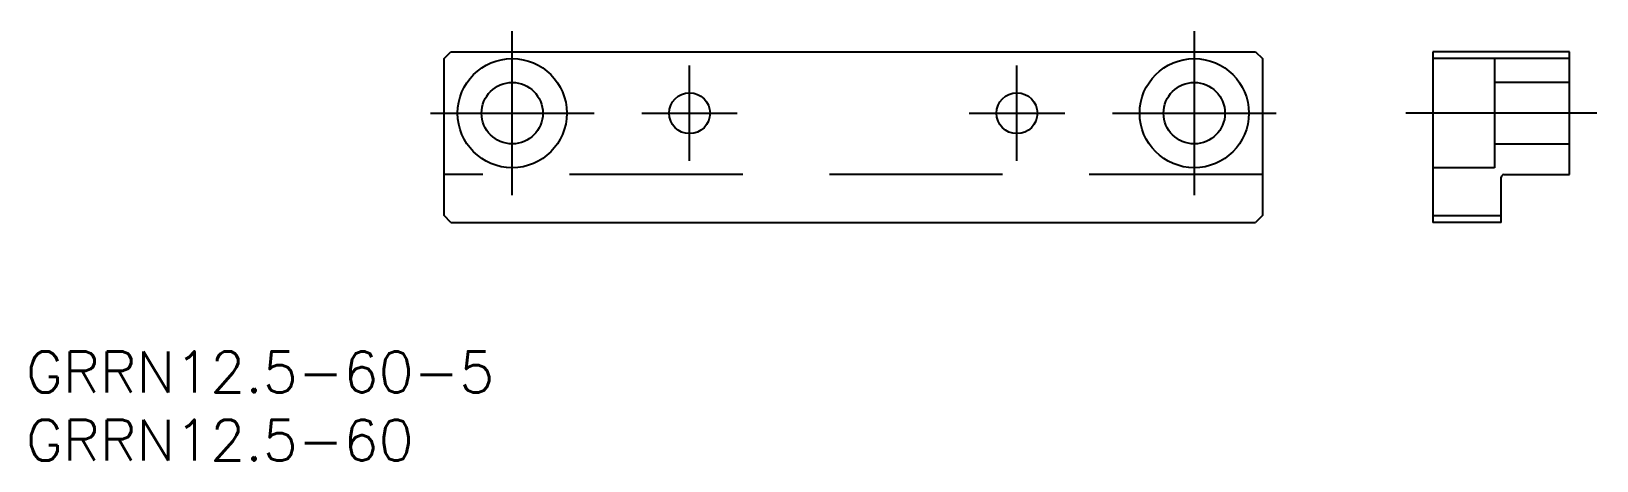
# Model space of a CAD drawing. Extents: x -60 to 54, y -17 to 14.
import ezdxf

# ---------------------------------------------------------------- set-up
doc = ezdxf.new("R2010")
doc.units = 0
doc.linetypes.add('CENTER', pattern=[50.8, 31.75, -6.35, 6.35, -6.35])
doc.linetypes.add('DASHED', pattern=[19.05, 12.7, -6.35])
doc.layers.get('0').update_dxf_attribs({"linetype": 'CONTINUOUS'})
doc.layers.add('CENTER', color=1, linetype='CENTER')
doc.styles.get("Standard").update_dxf_attribs({"font": 'txt.shx', "height": 3, "bigfont": 'bigfont.shx'})

msp = doc.modelspace()

# ---------------------------------------------------------------- linework, layer by layer
at = {"color": 7, "linetype": 'CONTINUOUS'}
for p, q in [((-30, 12), (-29.5, 12.5)), ((-30, 0.5), (-30, 12)), ((-29.5, 12.5), (29.5, 12.5)), ((29.5, 12.5), (30, 12)), ((30, 12), (30, 0.5)), ((42.5, 12.5), (42.5, 0)), ((52.5, 12.5), (42.5, 12.5)), ((52.5, 12), (42.5, 12)), ((52.5, 3.5), (52.5, 12.5)), ((47.7, 3.5), (52.5, 3.5)), ((47.5, 0), (47.5, 3.3)), ((-29.5, 0), (-30, 0.5)), ((-29.5, 0), (29.5, 0)), ((30, 0.5), (29.5, 0)), ((42.5, 0.5), (47.5, 0.5)), ((47.5, 0), (42.5, 0))]:
    msp.add_line(p, q, dxfattribs=at)
at = {"color": 3, "linetype": 'DASHED'}
for p, q in [((47, 12), (47, 4)), ((52.5, 10.25), (47, 10.25)), ((47, 5.75), (52.5, 5.75)), ((30, 3.5), (-30, 3.5)), ((47, 4), (42.5, 4))]:
    msp.add_line(p, q, dxfattribs=at)
at = {"color": 7, "linetype": 'CONTINUOUS'}
for centre, radius in [((-25, 8), 4), ((25, 8), 4), ((-25, 8), 2.25), ((-12, 8), 1.5), ((12, 8), 1.5), ((25, 8), 2.25)]:
    msp.add_circle(centre, radius, dxfattribs=at)
msp.add_arc((47.7, 3.3), 0.2, 90, 180, dxfattribs=at)
at = {"layer": 'CENTER', "color": 1, "linetype": 'CENTER'}
for p, q in [((-25, 2), (-25, 14)), ((25, 14), (25, 2)), ((-12, 4.5), (-12, 11.5)), ((12, 4.5), (12, 11.5)), ((-31, 8), (-19, 8)), ((-15.5, 8), (-8.5, 8)), ((8.5, 8), (15.5, 8)), ((19, 8), (31, 8)), ((54.5, 8), (40.5, 8))]:
    msp.add_line(p, q, dxfattribs=at)

# ---------------------------------------------------------------- texts
at = {"color": 7, "linetype": 'CONTINUOUS'}
for s, p in [('GRRN12.5-60-5', (-60.64, -12.46)), ('GRRN12.5-60', (-60.64, -17.46))]:
    msp.add_text(s, height=3, dxfattribs=at).set_placement(p)

doc.saveas('drawing.dxf')
